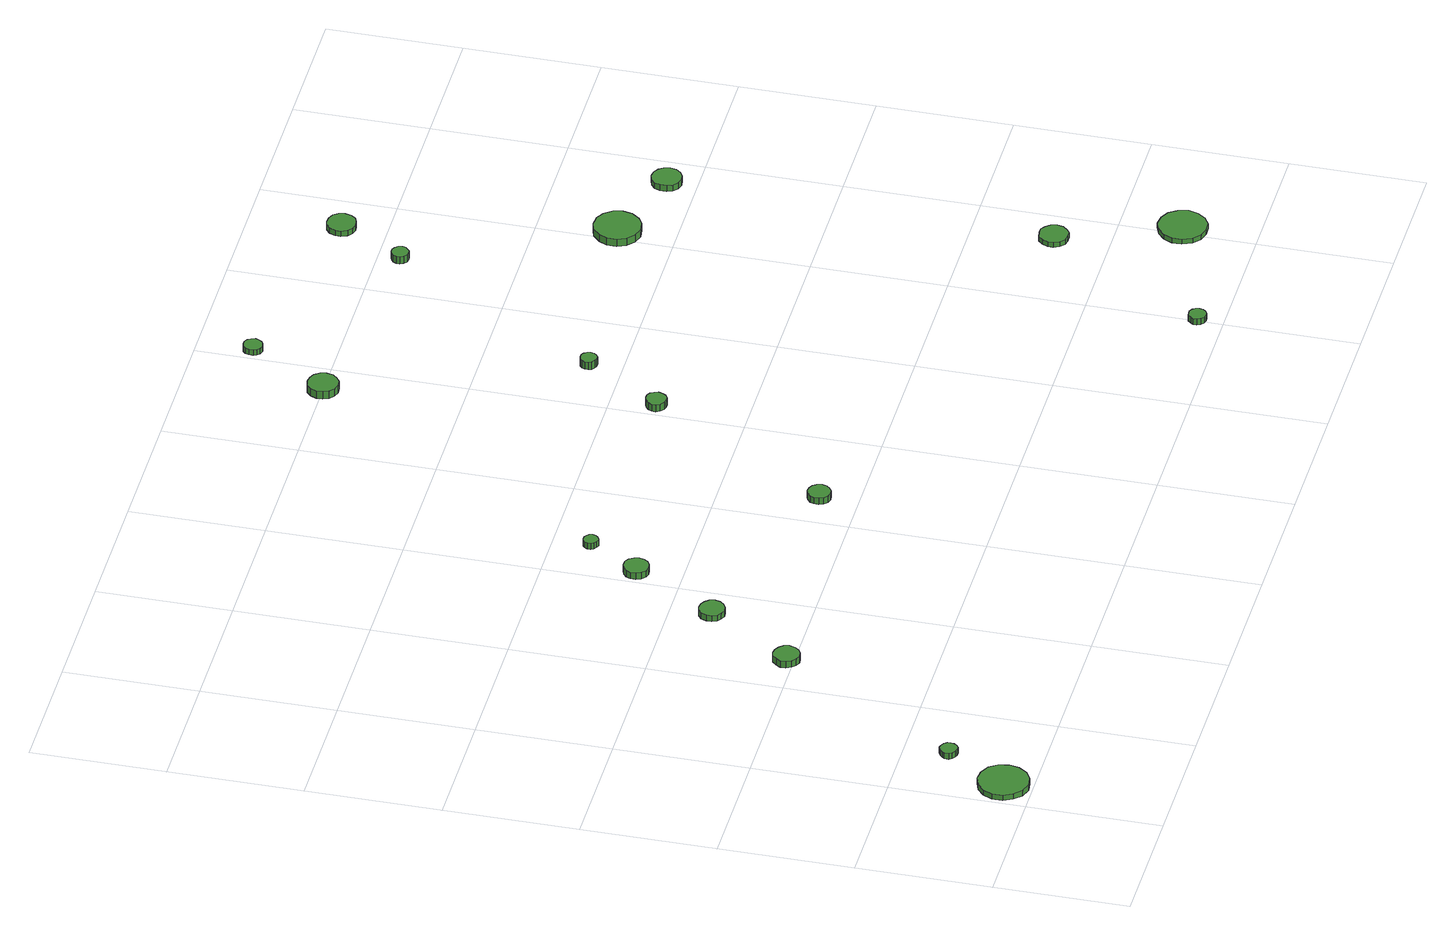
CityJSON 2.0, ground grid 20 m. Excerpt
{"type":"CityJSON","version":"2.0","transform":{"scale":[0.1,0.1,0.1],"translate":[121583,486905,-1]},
"CityObjects":{
"tree1":{"type":"SolitaryVegetationObject","attributes":{"function":"something"},"geometry":[{"type":"MultiSurface","lod":"1","boundaries":[[[0,1,2,3,4,5,6,7,8,9,10,11,12,13,14]],[[15,16,17,18,19,20,21,22,23,24,25,26,27,28,29]],[[0,29,28,1]],[[1,28,27,2]],[[2,27,26,3]],[[3,26,25,4]],[[4,25,24,5]],[[5,24,23,6]],[[6,23,22,7]],[[7,22,21,8]],[[8,21,20,9]],[[9,20,19,10]],[[10,19,18,11]],[[11,18,17,12]],[[12,17,16,13]],[[13,16,15,14]],[[14,15,29,0]]]}]},
"tree2":{"type":"SolitaryVegetationObject","attributes":{"function":"something"},"geometry":[{"type":"MultiSurface","lod":"1","boundaries":[[[30,31,32,33,34,35,36,37,38,39,40,41,42,43,44]],[[45,46,47,48,49,50,51,52,53,54,55,56,57,58,59]],[[30,59,58,31]],[[31,58,57,32]],[[32,57,56,33]],[[33,56,55,34]],[[34,55,54,35]],[[35,54,53,36]],[[36,53,52,37]],[[37,52,51,38]],[[38,51,50,39]],[[39,50,49,40]],[[40,49,48,41]],[[41,48,47,42]],[[42,47,46,43]],[[43,46,45,44]],[[44,45,59,30]]]}]},
"tree3":{"type":"SolitaryVegetationObject","attributes":{"function":"something"},"geometry":[{"type":"MultiSurface","lod":"1","boundaries":[[[60,61,62,63,64,65,66,67,68,69,70,71,72,73,74]],[[75,76,77,78,79,80,81,82,83,84,85,86,87,88,89]],[[60,89,88,61]],[[61,88,87,62]],[[62,87,86,63]],[[63,86,85,64]],[[64,85,84,65]],[[65,84,83,66]],[[66,83,82,67]],[[67,82,81,68]],[[68,81,80,69]],[[69,80,79,70]],[[70,79,78,71]],[[71,78,77,72]],[[72,77,76,73]],[[73,76,75,74]],[[74,75,89,60]]]}]},
"tree4":{"type":"SolitaryVegetationObject","attributes":{"function":"something"},"geometry":[{"type":"MultiSurface","lod":"1","boundaries":[[[90,91,92,93,94,95,96,97,98,99,100,101,102,103,104]],[[105,106,107,108,109,110,111,112,113,114,115,116,117,118,119]],[[90,119,118,91]],[[91,118,117,92]],[[92,117,116,93]],[[93,116,115,94]],[[94,115,114,95]],[[95,114,113,96]],[[96,113,112,97]],[[97,112,111,98]],[[98,111,110,99]],[[99,110,109,100]],[[100,109,108,101]],[[101,108,107,102]],[[102,107,106,103]],[[103,106,105,104]],[[104,105,119,90]]]}]},
"tree5":{"type":"SolitaryVegetationObject","attributes":{"function":"something"},"geometry":[{"type":"MultiSurface","lod":"1","boundaries":[[[120,121,122,123,124,125,126,127,128,129,130,131,132,133,134]],[[135,136,137,138,139,140,141,142,143,144,145,146,147,148,149]],[[120,149,148,121]],[[121,148,147,122]],[[122,147,146,123]],[[123,146,145,124]],[[124,145,144,125]],[[125,144,143,126]],[[126,143,142,127]],[[127,142,141,128]],[[128,141,140,129]],[[129,140,139,130]],[[130,139,138,131]],[[131,138,137,132]],[[132,137,136,133]],[[133,136,135,134]],[[134,135,149,120]]]}]},
"tree6":{"type":"SolitaryVegetationObject","attributes":{"function":"something"},"geometry":[{"type":"MultiSurface","lod":"1","boundaries":[[[150,151,152,153,154,155,156,157,158,159,160,161,162,163,164]],[[165,166,167,168,169,170,171,172,173,174,175,176,177,178,179]],[[150,179,178,151]],[[151,178,177,152]],[[152,177,176,153]],[[153,176,175,154]],[[154,175,174,155]],[[155,174,173,156]],[[156,173,172,157]],[[157,172,171,158]],[[158,171,170,159]],[[159,170,169,160]],[[160,169,168,161]],[[161,168,167,162]],[[162,167,166,163]],[[163,166,165,164]],[[164,165,179,150]]]}]},
"tree7":{"type":"SolitaryVegetationObject","attributes":{"function":"something"},"geometry":[{"type":"MultiSurface","lod":"1","boundaries":[[[180,181,182,183,184,185,186,187,188,189,190,191,192,193,194]],[[195,196,197,198,199,200,201,202,203,204,205,206,207,208,209]],[[180,209,208,181]],[[181,208,207,182]],[[182,207,206,183]],[[183,206,205,184]],[[184,205,204,185]],[[185,204,203,186]],[[186,203,202,187]],[[187,202,201,188]],[[188,201,200,189]],[[189,200,199,190]],[[190,199,198,191]],[[191,198,197,192]],[[192,197,196,193]],[[193,196,195,194]],[[194,195,209,180]]]}]},
"tree8":{"type":"SolitaryVegetationObject","attributes":{"function":"something"},"geometry":[{"type":"MultiSurface","lod":"1","boundaries":[[[210,211,212,213,214,215,216,217,218,219,220,221,222,223,224]],[[225,226,227,228,229,230,231,232,233,234,235,236,237,238,239]],[[210,239,238,211]],[[211,238,237,212]],[[212,237,236,213]],[[213,236,235,214]],[[214,235,234,215]],[[215,234,233,216]],[[216,233,232,217]],[[217,232,231,218]],[[218,231,230,219]],[[219,230,229,220]],[[220,229,228,221]],[[221,228,227,222]],[[222,227,226,223]],[[223,226,225,224]],[[224,225,239,210]]]}]},
"tree9":{"type":"SolitaryVegetationObject","attributes":{"function":"something"},"geometry":[{"type":"MultiSurface","lod":"1","boundaries":[[[240,241,242,243,244,245,246,247,248,249,250,251,252,253,254]],[[255,256,257,258,259,260,261,262,263,264,265,266,267,268,269]],[[240,269,268,241]],[[241,268,267,242]],[[242,267,266,243]],[[243,266,265,244]],[[244,265,264,245]],[[245,264,263,246]],[[246,263,262,247]],[[247,262,261,248]],[[248,261,260,249]],[[249,260,259,250]],[[250,259,258,251]],[[251,258,257,252]],[[252,257,256,253]],[[253,256,255,254]],[[254,255,269,240]]]}]},
"tree10":{"type":"SolitaryVegetationObject","attributes":{"function":"something"},"geometry":[{"type":"MultiSurface","lod":"1","boundaries":[[[270,271,272,273,274,275,276,277,278,279,280,281,282,283,284]],[[285,286,287,288,289,290,291,292,293,294,295,296,297,298,299]],[[270,299,298,271]],[[271,298,297,272]],[[272,297,296,273]],[[273,296,295,274]],[[274,295,294,275]],[[275,294,293,276]],[[276,293,292,277]],[[277,292,291,278]],[[278,291,290,279]],[[279,290,289,280]],[[280,289,288,281]],[[281,288,287,282]],[[282,287,286,283]],[[283,286,285,284]],[[284,285,299,270]]]}]},
"tree11":{"type":"SolitaryVegetationObject","attributes":{"function":"something"},"geometry":[{"type":"MultiSurface","lod":"1","boundaries":[[[300,301,302,303,304,305,306,307,308,309,310,311,312,313,314]],[[315,316,317,318,319,320,321,322,323,324,325,326,327,328,329]],[[300,329,328,301]],[[301,328,327,302]],[[302,327,326,303]],[[303,326,325,304]],[[304,325,324,305]],[[305,324,323,306]],[[306,323,322,307]],[[307,322,321,308]],[[308,321,320,309]],[[309,320,319,310]],[[310,319,318,311]],[[311,318,317,312]],[[312,317,316,313]],[[313,316,315,314]],[[314,315,329,300]]]}]},
"tree12":{"type":"SolitaryVegetationObject","attributes":{"function":"something"},"geometry":[{"type":"MultiSurface","lod":"1","boundaries":[[[330,331,332,333,334,335,336,337,338,339,340,341,342,343,344]],[[345,346,347,348,349,350,351,352,353,354,355,356,357,358,359]],[[330,359,358,331]],[[331,358,357,332]],[[332,357,356,333]],[[333,356,355,334]],[[334,355,354,335]],[[335,354,353,336]],[[336,353,352,337]],[[337,352,351,338]],[[338,351,350,339]],[[339,350,349,340]],[[340,349,348,341]],[[341,348,347,342]],[[342,347,346,343]],[[343,346,345,344]],[[344,345,359,330]]]}]},
"tree13":{"type":"SolitaryVegetationObject","attributes":{"function":"something"},"geometry":[{"type":"MultiSurface","lod":"1","boundaries":[[[360,361,362,363,364,365,366,367,368,369,370,371,372,373,374]],[[375,376,377,378,379,380,381,382,383,384,385,386,387,388,389]],[[360,389,388,361]],[[361,388,387,362]],[[362,387,386,363]],[[363,386,385,364]],[[364,385,384,365]],[[365,384,383,366]],[[366,383,382,367]],[[367,382,381,368]],[[368,381,380,369]],[[369,380,379,370]],[[370,379,378,371]],[[371,378,377,372]],[[372,377,376,373]],[[373,376,375,374]],[[374,375,389,360]]]}]},
"tree14":{"type":"SolitaryVegetationObject","attributes":{"function":"something"},"geometry":[{"type":"MultiSurface","lod":"1","boundaries":[[[390,391,392,393,394,395,396,397,398,399,400,401,402,403,404]],[[405,406,407,408,409,410,411,412,413,414,415,416,417,418,419]],[[390,419,418,391]],[[391,418,417,392]],[[392,417,416,393]],[[393,416,415,394]],[[394,415,414,395]],[[395,414,413,396]],[[396,413,412,397]],[[397,412,411,398]],[[398,411,410,399]],[[399,410,409,400]],[[400,409,408,401]],[[401,408,407,402]],[[402,407,406,403]],[[403,406,405,404]],[[404,405,419,390]]]}]},
"tree15":{"type":"SolitaryVegetationObject","attributes":{"function":"something"},"geometry":[{"type":"MultiSurface","lod":"1","boundaries":[[[420,421,422,423,424,425,426,427,428,429,430,431,432,433,434]],[[435,436,437,438,439,440,441,442,443,444,445,446,447,448,449]],[[420,449,448,421]],[[421,448,447,422]],[[422,447,446,423]],[[423,446,445,424]],[[424,445,444,425]],[[425,444,443,426]],[[426,443,442,427]],[[427,442,441,428]],[[428,441,440,429]],[[429,440,439,430]],[[430,439,438,431]],[[431,438,437,432]],[[432,437,436,433]],[[433,436,435,434]],[[434,435,449,420]]]}]},
"tree16":{"type":"SolitaryVegetationObject","attributes":{"function":"something"},"geometry":[{"type":"MultiSurface","lod":"1","boundaries":[[[450,451,452,453,454,455,456,457,458,459,460,461,462,463,464]],[[465,466,467,468,469,470,471,472,473,474,475,476,477,478,479]],[[450,479,478,451]],[[451,478,477,452]],[[452,477,476,453]],[[453,476,475,454]],[[454,475,474,455]],[[455,474,473,456]],[[456,473,472,457]],[[457,472,471,458]],[[458,471,470,459]],[[459,470,469,460]],[[460,469,468,461]],[[461,468,467,462]],[[462,467,466,463]],[[463,466,465,464]],[[464,465,479,450]]]}]},
"tree17":{"type":"SolitaryVegetationObject","attributes":{"function":"something"},"geometry":[{"type":"MultiSurface","lod":"1","boundaries":[[[480,481,482,483,484,485,486,487,488,489,490,491,492,493,494]],[[495,496,497,498,499,500,501,502,503,504,505,506,507,508,509]],[[480,509,508,481]],[[481,508,507,482]],[[482,507,506,483]],[[483,506,505,484]],[[484,505,504,485]],[[485,504,503,486]],[[486,503,502,487]],[[487,502,501,488]],[[488,501,500,489]],[[489,500,499,490]],[[490,499,498,491]],[[491,498,497,492]],[[492,497,496,493]],[[493,496,495,494]],[[494,495,509,480]]]}]},
"tree18":{"type":"SolitaryVegetationObject","attributes":{"function":"something"},"geometry":[{"type":"MultiSurface","lod":"1","boundaries":[[[510,511,512,513,514,515,516,517,518,519,520,521,522,523,524]],[[525,526,527,528,529,530,531,532,533,534,535,536,537,538,539]],[[510,539,538,511]],[[511,538,537,512]],[[512,537,536,513]],[[513,536,535,514]],[[514,535,534,515]],[[515,534,533,516]],[[516,533,532,517]],[[517,532,531,518]],[[518,531,530,519]],[[519,530,529,520]],[[520,529,528,521]],[[521,528,527,522]],[[522,527,526,523]],[[523,526,525,524]],[[524,525,539,510]]]}]}
},
"vertices":[
[81,43,16],[78,58,16],[69,71,16],[55,78,16],[40,80,16],[25,75,16],[14,65,16],[7,51,16],[7,35,16],[14,21,16],[25,10,16],[40,5,16],[55,7,16],[69,15,16],[78,28,16],[78,28,7],[69,15,7],[55,7,7],[40,5,7],[25,10,7],[14,21,7],[7,35,7],[7,51,7],[14,65,7],[25,75,7],[40,80,7],[55,78,7],[69,71,7],[78,58,7],[81,43,7],
[114,136,16],[113,141,16],[110,145,16],[105,148,16],[100,149,16],[95,147,16],[91,143,16],[88,139,16],[88,133,16],[91,128,16],[95,125,16],[100,123,16],[105,123,16],[110,126,16],[113,131,16],[113,131,6],[110,126,6],[105,123,6],[100,123,6],[95,125,6],[91,128,6],[88,133,6],[88,139,6],[91,143,6],[95,147,6],[100,149,6],[105,148,6],[110,145,6],[113,141,6],[114,136,6],
[288,412,17],[286,420,17],[281,426,17],[274,430,17],[266,431,17],[259,429,17],[253,423,17],[249,416,17],[249,408,17],[253,400,17],[259,395,17],[266,392,17],[274,393,17],[281,397,17],[286,404,17],[286,404,6],[281,397,6],[274,393,6],[266,392,6],[259,395,6],[253,400,6],[249,408,6],[249,416,6],[253,423,6],[259,429,6],[266,431,6],[274,430,6],[281,426,6],[286,420,6],[288,412,6],
[372,540,16],[370,548,16],[365,554,16],[358,558,16],[350,559,16],[343,557,16],[337,552,16],[334,544,16],[334,536,16],[337,529,16],[343,524,16],[350,521,16],[358,522,16],[365,526,16],[370,532,16],[370,532,6],[365,526,6],[358,522,6],[350,521,6],[343,524,6],[337,529,6],[334,536,6],[334,544,6],[337,552,6],[343,557,6],[350,559,6],[358,558,6],[365,554,6],[370,548,6],[372,540,6],
[445,668,17],[443,675,17],[439,682,17],[432,686,17],[424,686,17],[417,684,17],[411,679,17],[408,672,17],[408,664,17],[411,657,17],[417,651,17],[424,649,17],[432,650,17],[439,654,17],[443,660,17],[443,660,6],[439,654,6],[432,650,6],[424,649,6],[417,651,6],[411,657,6],[408,664,6],[408,672,6],[411,679,6],[417,684,6],[424,686,6],[432,686,6],[439,682,6],[443,675,6],[445,668,6],
[486,745,16],[485,750,16],[482,753,16],[478,756,16],[474,756,16],[470,755,16],[466,752,16],[464,748,16],[464,743,16],[466,739,16],[470,736,16],[474,734,16],[478,735,16],[482,737,16],[485,741,16],[485,741,6],[482,737,6],[478,735,6],[474,734,6],[470,736,6],[466,739,6],[464,743,6],[464,748,6],[466,752,6],[470,755,6],[474,756,6],[478,756,6],[482,753,6],[485,750,6],[486,745,6],
[678,458,17],[676,465,17],[672,471,17],[666,474,17],[659,475,17],[653,473,17],[647,468,17],[645,462,17],[645,455,17],[647,448,17],[653,443,17],[659,441,17],[666,442,17],[672,446,17],[676,451,17],[676,451,6],[672,446,6],[666,442,6],[659,441,6],[653,443,6],[647,448,6],[645,455,6],[645,462,6],[647,468,6],[653,473,6],[659,475,6],[666,474,6],[672,471,6],[676,465,6],[678,458,6],
[840,734,18],[838,740,18],[835,746,18],[829,749,18],[823,749,18],[817,747,18],[812,743,18],[809,737,18],[809,731,18],[812,725,18],[817,721,18],[823,719,18],[829,719,18],[835,723,18],[838,728,18],[838,728,6],[835,723,6],[829,719,6],[823,719,6],[817,721,6],[812,725,6],[809,731,6],[809,737,6],[812,743,6],[817,747,6],[823,749,6],[829,749,6],[835,746,6],[838,740,6],[840,734,6],
[774,1201,19],[772,1210,19],[766,1218,19],[758,1222,19],[749,1223,19],[740,1221,19],[733,1214,19],[729,1205,19],[729,1196,19],[733,1187,19],[740,1181,19],[749,1178,19],[758,1179,19],[766,1184,19],[772,1191,19],[772,1191,6],[766,1184,6],[758,1179,6],[749,1178,6],[740,1181,6],[733,1187,6],[729,1196,6],[729,1205,6],[733,1214,6],[740,1221,6],[749,1223,6],[758,1222,6],[766,1218,6],[772,1210,6],[774,1201,6],
[903,848,24],[902,853,24],[899,857,24],[895,860,24],[890,860,24],[885,859,24],[881,855,24],[879,851,24],[879,846,24],[881,841,24],[885,838,24],[890,836,24],[895,836,24],[899,839,24],[902,843,24],[902,843,11],[899,839,11],[895,836,11],[890,836,11],[885,838,11],[881,841,11],[879,846,11],[879,851,11],[881,855,11],[885,859,11],[890,860,11],[895,860,11],[899,857,11],[902,853,11],[903,848,11],
[1216,38,17],[1215,44,17],[1212,48,17],[1207,51,17],[1202,51,17],[1197,50,17],[1193,46,17],[1190,41,17],[1190,36,17],[1193,31,17],[1197,27,17],[1202,25,17],[1207,26,17],[1212,29,17],[1215,33,17],[1215,33,7],[1212,29,7],[1207,26,7],[1202,25,7],[1197,27,7],[1193,31,7],[1190,36,7],[1190,41,7],[1193,46,7],[1197,50,7],[1202,51,7],[1207,51,7],[1212,48,7],[1215,44,7],[1216,38,7],
[836,1319,16],[834,1325,16],[831,1330,16],[826,1333,16],[820,1333,16],[814,1332,16],[810,1328,16],[808,1322,16],[808,1316,16],[810,1311,16],[814,1307,16],[820,1305,16],[826,1306,16],[831,1309,16],[834,1314,16],[834,1314,7],[831,1309,7],[826,1306,7],[820,1305,7],[814,1307,7],[810,1311,7],[808,1316,7],[808,1322,7],[810,1328,7],[814,1332,7],[820,1333,7],[826,1333,7],[831,1330,7],[834,1325,7],[836,1319,7],
[1367,281,16],[1365,290,16],[1359,297,16],[1352,302,16],[1343,302,16],[1334,300,16],[1328,294,16],[1324,285,16],[1324,277,16],[1328,268,16],[1334,262,16],[1343,260,16],[1352,260,16],[1359,265,16],[1365,272,16],[1365,272,8],[1359,265,8],[1352,260,8],[1343,260,8],[1334,262,8],[1328,268,8],[1324,277,8],[1324,285,8],[1328,294,8],[1334,300,8],[1343,302,8],[1352,302,8],[1359,297,8],[1365,290,8],[1367,281,8],
[1093,1167,22],[1092,1173,22],[1088,1177,22],[1084,1180,22],[1079,1180,22],[1074,1178,22],[1070,1175,22],[1067,1170,22],[1067,1165,22],[1070,1160,22],[1074,1156,22],[1079,1155,22],[1084,1155,22],[1088,1158,22],[1092,1162,22],[1092,1162,10],[1088,1158,10],[1084,1155,10],[1079,1155,10],[1074,1156,10],[1070,1160,10],[1067,1165,10],[1067,1170,10],[1070,1175,10],[1074,1178,10],[1079,1180,10],[1084,1180,10],[1088,1177,10],[1092,1173,10],[1093,1167,10],
[1446,109,15],[1442,124,15],[1434,136,15],[1421,143,15],[1406,145,15],[1392,140,15],[1381,130,15],[1375,117,15],[1375,102,15],[1381,88,15],[1392,78,15],[1406,74,15],[1421,75,15],[1434,83,15],[1442,95,15],[1442,95,7],[1434,83,7],[1421,75,7],[1406,74,7],[1392,78,7],[1381,88,7],[1375,102,7],[1375,117,7],[1381,130,7],[1392,140,7],[1406,145,7],[1421,143,7],[1434,136,7],[1442,124,7],[1446,109,7],
[1254,885,18],[1251,899,18],[1242,911,18],[1230,918,18],[1215,919,18],[1202,915,18],[1191,905,18],[1185,892,18],[1185,878,18],[1191,865,18],[1202,855,18],[1215,850,18],[1230,852,18],[1242,859,18],[1251,871,18],[1251,871,6],[1242,859,6],[1230,852,6],[1215,850,6],[1202,855,6],[1191,865,6],[1185,878,6],[1185,892,6],[1191,905,6],[1202,915,6],[1215,919,6],[1230,918,6],[1242,911,6],[1251,899,6],[1254,885,6],
[1158,1266,17],[1156,1275,17],[1151,1282,17],[1143,1286,17],[1134,1287,17],[1126,1285,17],[1119,1279,17],[1115,1270,17],[1115,1262,17],[1119,1253,17],[1126,1247,17],[1134,1245,17],[1143,1246,17],[1151,1250,17],[1156,1257,17],[1156,1257,8],[1151,1250,8],[1143,1246,8],[1134,1245,8],[1126,1247,8],[1119,1253,8],[1115,1262,8],[1115,1270,8],[1119,1279,8],[1126,1285,8],[1134,1287,8],[1143,1286,8],[1151,1282,8],[1156,1275,8],[1158,1266,8],
[1374,845,16],[1372,854,16],[1367,861,16],[1359,866,16],[1350,867,16],[1341,864,16],[1334,858,16],[1331,850,16],[1331,840,16],[1334,832,16],[1341,826,16],[1350,823,16],[1359,824,16],[1367,829,16],[1372,836,16],[1372,836,6],[1367,829,6],[1359,824,6],[1350,823,6],[1341,826,6],[1334,832,6],[1331,840,6],[1331,850,6],[1334,858,6],[1341,864,6],[1350,867,6],[1359,866,6],[1367,861,6],[1372,854,6],[1374,845,6]
]}
